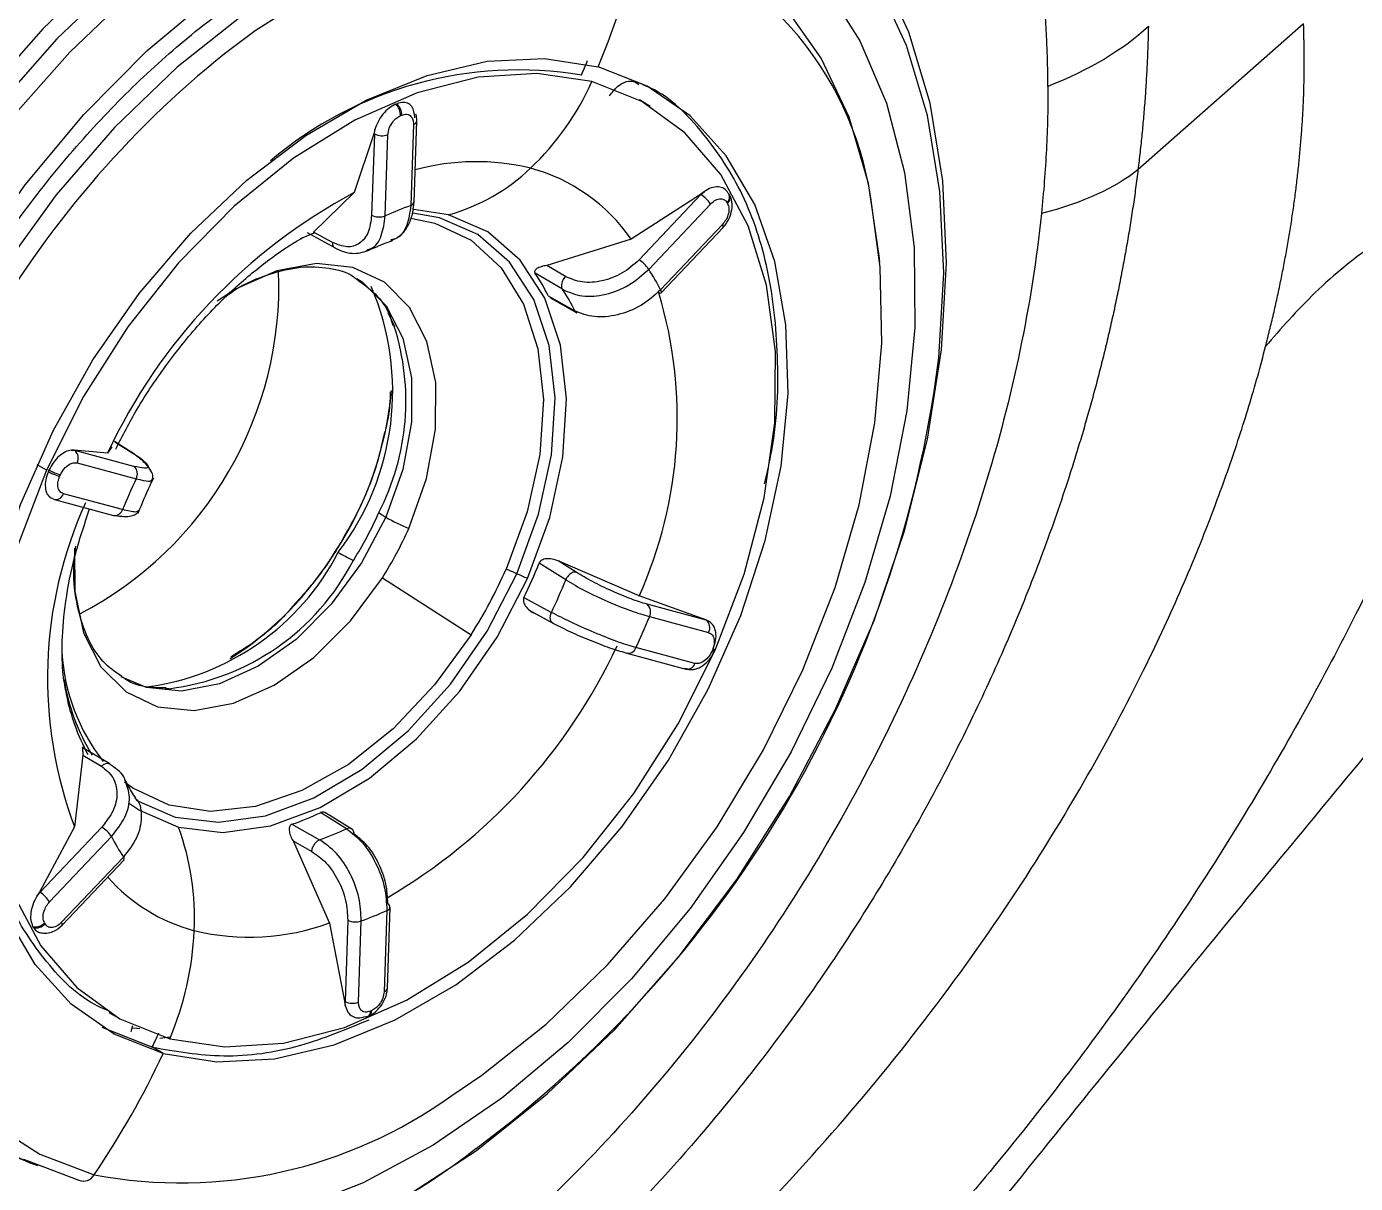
# Model space of a CAD drawing. Extents: x 0 to 84, y -21 to 126.
# Drawn here: x 29.991 to 31.604, y 40.941 to 42.345 of the extents above; entities that cross this region are included whole.
import ezdxf

# ---------------------------------------------------------------- set-up
doc = ezdxf.new("R2010")
doc.units = 0
doc.header["$MEASUREMENT"] = 0
doc.layers.add('1', color=4, linetype='Continuous')

# ---------------------------------------------------------------- blocks, each defined once
blk = doc.blocks.new('PRODIGY')
at = {"layer": '1', "color": 3, "linetype": 'Continuous', "lineweight": 25}
for p, q in [((31.5413, 42.3487), (31.3403, 42.1716)), ((30.7481, 42.2484), (30.7352, 42.2563)), ((30.4389, 42.2511), (30.4404, 42.2517)), ((30.4616, 42.2399), (30.4619, 42.2348)), ((30.445, 42.2373), (30.4465, 42.2379)), ((30.4607, 42.2268), (30.4573, 42.1282)), ((30.4613, 42.1324), (30.4646, 42.231)), ((30.4127, 42.2152), (30.3887, 42.1438)), ((30.4132, 42.2149), (30.4098, 42.1164)), ((30.4138, 42.2204), (30.4127, 42.2152)), ((30.4127, 42.2152), (30.4132, 42.2149)), ((30.4132, 42.2149), (30.4138, 42.2204)), ((30.4263, 42.1156), (30.4296, 42.2141)), ((30.3887, 42.1438), (30.3394, 42.0958)), ((30.8138, 42.1453), (30.809, 42.1417)), ((30.8096, 42.1414), (30.8138, 42.1453)), ((30.8443, 42.1411), (30.8436, 42.1423)), ((30.809, 42.1417), (30.7248, 42.0873)), ((30.8096, 42.1414), (30.7345, 42.0621)), ((30.7462, 42.0506), (30.8213, 42.1299)), ((30.809, 42.1417), (30.8096, 42.1414)), ((30.8412, 42.1319), (30.8419, 42.1306)), ((30.5033, 42.1169), (30.461, 42.1232)), ((30.3315, 42.0955), (30.3656, 42.0767)), ((30.3623, 42.0832), (30.3394, 42.0958)), ((30.8357, 42.105), (30.7606, 42.0257)), ((30.7614, 42.0222), (30.8365, 42.1015)), ((30.4333, 42.0853), (30.4378, 42.0878)), ((30.7248, 42.0873), (30.6225, 42.0554)), ((30.6414, 42.0264), (30.6082, 42.0461)), ((30.6451, 42.042), (30.6225, 42.0554)), ((30.6243, 42.0184), (30.6566, 42.0001)), ((30.6261, 42.0164), (30.6589, 41.9979)), ((30.4295, 41.9983), (30.4374, 41.9814)), ((30.122, 41.8264), (30.0975, 41.8418)), ((30.0982, 41.8412), (30.12, 41.8275)), ((30.0488, 41.8311), (30.0453, 41.8313)), ((30.0453, 41.8313), (30.0493, 41.8308)), ((30.0891, 41.8276), (30.0488, 41.8311)), ((30.0493, 41.8308), (30.0488, 41.8311)), ((30.1211, 41.8115), (30.0493, 41.8308)), ((30.0942, 41.8351), (30.0891, 41.8276)), ((30.0149, 41.8067), (30.0036, 41.8132)), ((30.0173, 41.805), (30.0181, 41.8069)), ((30.0522, 41.8157), (30.124, 41.7964)), ((30.031, 41.7993), (30.0319, 41.8012)), ((30.0233, 41.7719), (30.0197, 41.7734)), ((30.0248, 41.7713), (30.0965, 41.752)), ((30.1074, 41.7589), (30.0356, 41.7781)), ((30.6455, 41.6737), (30.6133, 41.6939)), ((30.7348, 41.6541), (30.6363, 41.6966)), ((30.6582, 41.6829), (30.6363, 41.6966)), ((30.4229, 41.6762), (30.5305, 41.6069)), ((30.5948, 41.6521), (30.6281, 41.6341)), ((30.8156, 41.6251), (30.7348, 41.6541)), ((30.8161, 41.6248), (30.7443, 41.6441)), ((30.6041, 41.6351), (30.6293, 41.6215)), ((30.6082, 41.6329), (30.6308, 41.6207)), ((30.7472, 41.629), (30.819, 41.6097)), ((30.8197, 41.6233), (30.8156, 41.6251)), ((30.8156, 41.6251), (30.8161, 41.6248)), ((30.8161, 41.6248), (30.8197, 41.6233)), ((30.7198, 41.5846), (30.7915, 41.5653)), ((30.8024, 41.5721), (30.7306, 41.5914)), ((30.8236, 41.5885), (30.8228, 41.5866)), ((30.8257, 41.5864), (30.8265, 41.5883)), ((30.7941, 41.5654), (30.7901, 41.5659)), ((30.1637, 41.5415), (30.1593, 41.5415)), ((30.0921, 41.4502), (30.0585, 41.4703)), ((30.0593, 41.4609), (30.0491, 41.374)), ((30.0593, 41.4609), (30.0818, 41.4474)), ((30.3794, 41.3716), (30.3476, 41.3911)), ((30.3857, 41.3712), (30.3538, 41.3908)), ((30.0491, 41.374), (30.0066, 41.2946)), ((30.0822, 41.3736), (30.0071, 41.2943)), ((30.313, 41.3769), (30.3467, 41.3582)), ((30.0189, 41.2828), (30.094, 41.3621)), ((30.3144, 41.3567), (30.3586, 41.257)), ((30.3144, 41.3567), (30.3372, 41.344)), ((30.1084, 41.3372), (30.0333, 41.2579)), ((30.0341, 41.2543), (30.1092, 41.3336)), ((30.0066, 41.2946), (30.0033, 41.2897)), ((30.0033, 41.2897), (30.0071, 41.2943)), ((30.0071, 41.2943), (30.0066, 41.2946)), ((30.4283, 41.2723), (30.425, 41.1737)), ((30.4289, 41.1778), (30.4323, 41.2764)), ((30.0134, 41.256), (30.0127, 41.2572)), ((30.3586, 41.257), (30.377, 41.1621)), ((30.3808, 41.2604), (30.3775, 41.1618)), ((30.3939, 41.161), (30.3973, 41.2596)), ((29.9993, 41.2515), (29.9986, 41.2528)), ((30.0288, 41.25), (30.034, 41.2543)), ((30.377, 41.1621), (30.3778, 41.1568)), ((30.3775, 41.1618), (30.377, 41.1621)), ((30.3778, 41.1568), (30.3775, 41.1618)), ((30.0906, 41.1483), (30.1038, 41.141)), ((30.4048, 41.1435), (30.4063, 41.1441)), ((30.4096, 41.1505), (30.4081, 41.1499)), ((30.1178, 41.1254), (30.1198, 41.1328)), ((30.1527, 41.1172), (30.1651, 41.1189)), ((30.1566, 41.0988), (30.1436, 41.1063))]:
    blk.add_line(p, q, dxfattribs=at)
at = {"layer": '1', "color": 3, "linetype": 'Continuous', "lineweight": 25, "flags": 128}
for points in [[(30.7048, 42.6506), (30.623, 42.6567), (30.5372, 42.6493), (30.4487, 42.6287), (30.3587, 42.5951), (30.2687, 42.5489), (30.1799, 42.491), (30.0936, 42.422), (30.0111, 42.3431), (29.9335, 42.2553), (29.8621, 42.16), (29.7977, 42.0586), (29.7415, 41.9524), (29.6942, 41.8431)], [(30.7169, 42.6362), (30.6356, 42.6422), (30.5504, 42.6349), (30.4624, 42.6144), (30.3731, 42.581), (30.2837, 42.5352), (30.1954, 42.4776), (30.1097, 42.4091), (30.0277, 42.3307), (29.9507, 42.2435), (29.8797, 42.1489), (29.8158, 42.0481), (29.7599, 41.9426), (29.7129, 41.8341), (29.6754, 41.724), (29.648, 41.614), (29.6311, 41.5057), (29.6249, 41.4006), (29.6295, 41.3003), (29.6448, 41.2063), (29.6707, 41.1199), (29.7067, 41.0424), (29.7523, 40.975), (29.8069, 40.9185)], [(30.7203, 42.6146), (30.6404, 42.6205), (30.5567, 42.6133), (30.4703, 42.5932), (30.3826, 42.5604), (30.2947, 42.5153), (30.2081, 42.4588), (30.1239, 42.3915), (30.0433, 42.3145), (29.9676, 42.2288), (29.8979, 42.1358), (29.8352, 42.0368), (29.7803, 41.9333), (29.7341, 41.8266), (29.6973, 41.7185), (29.6703, 41.6104), (29.6537, 41.504), (29.6476, 41.4008), (29.6521, 41.3023), (29.6672, 41.21), (29.6926, 41.1251), (29.728, 41.049), (29.7728, 40.9827), (29.8264, 40.9272)], [(31.0954, 41.9198), (31.0983, 41.9434), (31.1044, 42.0466), (31.0998, 42.1451), (31.0848, 42.2374), (31.0594, 42.3223), (31.024, 42.3984), (30.9792, 42.4647), (30.9256, 42.5202), (30.8639, 42.5641), (30.7952, 42.5957), (30.7203, 42.6146)], [(29.9341, 40.9353), (29.8753, 40.9789), (29.8246, 41.034), (29.7828, 41.0999), (29.7507, 41.1755), (29.7287, 41.2596), (29.7172, 41.3508), (29.7163, 41.4478), (29.7261, 41.5489), (29.7464, 41.6527), (29.7769, 41.7574), (29.8171, 41.8615), (29.8664, 41.9632), (29.924, 42.061), (29.989, 42.1533), (30.0603, 42.2387), (30.1369, 42.3158), (30.2176, 42.3834), (30.301, 42.4405), (30.3858, 42.4861), (30.4708, 42.5195), (30.5545, 42.5402), (30.6357, 42.5479), (30.713, 42.5424)], [(30.713, 42.5424), (30.7853, 42.5239), (30.8514, 42.4926), (30.9103, 42.449), (30.961, 42.3939), (31.0027, 42.328), (31.0348, 42.2524), (31.0569, 42.1683), (31.0684, 42.0771), (31.0693, 41.9801), (31.0595, 41.8789), (31.0392, 41.7752), (31.0087, 41.6704), (30.9684, 41.5664), (30.9191, 41.4647), (30.8615, 41.3669), (30.7966, 41.2746), (30.7252, 41.1892), (30.6486, 41.1121), (30.568, 41.0445), (30.4846, 40.9874), (30.3997, 40.9418), (30.3148, 40.9084)], [(30.7325, 42.4822), (30.6595, 42.4945), (30.582, 42.4934), (30.5012, 42.4789), (30.4185, 42.4514), (30.3355, 42.4112), (30.2534, 42.3591), (30.1737, 42.296), (30.0978, 42.2229), (30.0269, 42.1411), (29.9624, 42.0519)], [(29.9873, 40.9703), (30.0545, 40.9449)], [(31.0267, 42.0592), (31.0261, 42.067), (31.0131, 42.155), (30.9895, 42.2355), (30.9557, 42.3071), (30.9123, 42.3685), (30.86, 42.4187), (30.7998, 42.4568), (30.7325, 42.4822)], [(30.0158, 40.8224), (30.0972, 40.8164), (30.1824, 40.8237), (30.2703, 40.8442), (30.3597, 40.8776), (30.4491, 40.9234), (30.5373, 40.981), (30.623, 41.0495), (30.705, 41.1279), (30.7821, 41.2151), (30.8531, 41.3097), (30.917, 41.4105), (30.9728, 41.516), (31.0198, 41.6245), (31.0573, 41.7346), (31.0847, 41.8446), (31.1017, 41.9529), (31.1079, 42.058), (31.1033, 42.1583), (31.0879, 42.2523), (31.0621, 42.3387), (31.0261, 42.4162), (30.9859, 42.4767)], [(30.7389, 42.4612), (30.6672, 42.4732), (30.591, 42.4721), (30.5117, 42.458), (30.4305, 42.4309), (30.349, 42.3915), (30.2684, 42.3403), (30.2312, 42.3125)], [(30.1566, 41.0988), (30.0972, 41.1222), (30.045, 41.1585), (30.0012, 41.2069), (29.9667, 41.2662), (29.9425, 41.3351), (29.9288, 41.4122), (29.9262, 41.4956), (29.9346, 41.5836), (29.9539, 41.674), (29.9837, 41.7651), (30.0231, 41.8546), (30.0715, 41.9406), (30.1277, 42.0212), (30.1904, 42.0945), (30.2583, 42.159), (30.3298, 42.2132), (30.4033, 42.2559), (30.4772, 42.2861), (30.5499, 42.3032), (30.6197, 42.3067), (30.685, 42.2966)], [(30.6773, 42.2787), (30.6106, 42.2886), (30.5392, 42.2839), (30.465, 42.2649), (30.3896, 42.2318), (30.315, 42.1856), (30.2431, 42.1274), (30.1755, 42.0586), (30.1139, 41.9809), (30.06, 41.8963), (30.0149, 41.8067)], [(30.1566, 41.0988), (30.222, 41.0887), (30.2918, 41.0922), (30.3644, 41.1093), (30.4383, 41.1395), (30.5119, 41.1821), (30.5834, 41.2363), (30.6512, 41.3008), (30.714, 41.3742), (30.7701, 41.4548), (30.8185, 41.5408), (30.858, 41.6303), (30.8877, 41.7213), (30.907, 41.8118), (30.9154, 41.8998), (30.9128, 41.9832), (30.8992, 42.0602), (30.8749, 42.1292), (30.8404, 42.1885), (30.7966, 42.2369), (30.7444, 42.2732), (30.685, 42.2966)], [(30.8271, 41.5885), (30.8622, 41.6807), (30.8864, 41.7734), (30.8992, 41.8642), (30.9002, 41.9509), (30.8894, 42.0313), (30.867, 42.1036), (30.8337, 42.1658), (30.7902, 42.2165), (30.7377, 42.2544), (30.6773, 42.2787)], [(30.4575, 42.1127), (30.4864, 42.1066), (30.5305, 42.0859), (30.567, 42.0526), (30.5944, 42.0082), (30.6117, 41.9541), (30.6183, 41.8926), (30.6139, 41.8258), (30.5986, 41.7563), (30.5731, 41.6867)], [(30.5862, 41.6811), (30.6126, 41.7534), (30.6282, 41.8255), (30.6325, 41.8947), (30.6252, 41.9584), (30.6066, 42.014), (30.5774, 42.0594), (30.5389, 42.0929), (30.4924, 42.1132), (30.4597, 42.1189)], [(30.5991, 41.6753), (30.6261, 41.7492), (30.6421, 41.8229), (30.6465, 41.8936), (30.639, 41.9586), (30.62, 42.0155), (30.5902, 42.0619), (30.5508, 42.0961), (30.5033, 42.1169)], [(30.5071, 41.0476), (30.5436, 41.0723), (30.6218, 41.1343), (30.6964, 41.2061), (30.766, 41.2865), (30.8294, 41.374), (30.8856, 41.4673), (30.9335, 41.5646), (30.9725, 41.6643), (31.0017, 41.7648), (31.0208, 41.8642), (31.0293, 41.961), (31.0272, 42.0534), (31.0179, 42.1226)], [(30.3236, 42.0881), (30.3253, 42.0888), (30.3399, 42.095)], [(30.455, 41.7362), (30.4764, 41.7967), (30.4875, 41.8566), (30.4877, 41.9131), (30.4769, 41.9632), (30.4558, 42.0045), (30.4253, 42.0349), (30.3869, 42.0529), (30.3427, 42.0576), (30.2948, 42.0488), (30.2455, 42.0269), (30.2223, 42.0121)], [(30.392, 42.0394), (30.3982, 42.0354), (30.4275, 42.0064), (30.4478, 41.967), (30.4582, 41.9191), (30.4582, 41.8651), (30.4476, 41.8077), (30.427, 41.7498)], [(30.7571, 42.0231), (30.7585, 42.0224), (30.7597, 42.022), (30.7607, 42.0219), (30.7613, 42.0221), (30.7616, 42.0226), (30.7616, 42.0234), (30.7613, 42.0245), (30.7606, 42.0257)], [(30.0149, 41.8067), (29.9798, 41.7145), (29.9555, 41.6218), (29.9428, 41.531), (29.9418, 41.4443), (29.9526, 41.3639), (29.9749, 41.2916), (30.0082, 41.2294), (30.0517, 41.1787), (30.1043, 41.1407), (30.1647, 41.1165)], [(30.427, 41.7498), (30.3976, 41.6943), (30.3606, 41.644), (30.3181, 41.6014), (30.2721, 41.5687), (30.225, 41.5474), (30.1791, 41.5386), (30.1366, 41.5429), (30.1059, 41.556)], [(30.0491, 41.7123), (30.0493, 41.6596), (30.0601, 41.6094), (30.0812, 41.5681), (30.1117, 41.5377), (30.15, 41.5197), (30.1943, 41.515), (30.2422, 41.5238), (30.2914, 41.5457), (30.3395, 41.5796), (30.3841, 41.6239), (30.4229, 41.6762)], [(30.1238, 41.4066), (30.1249, 41.4059), (30.1714, 41.3856), (30.2241, 41.3793), (30.2809, 41.3872), (30.3397, 41.409), (30.3982, 41.4439), (30.4542, 41.4905), (30.5054, 41.5471), (30.55, 41.6114), (30.5862, 41.6811)], [(30.1753, 41.3733), (30.2292, 41.3668), (30.2872, 41.3749), (30.3473, 41.3972), (30.4071, 41.4328), (30.4642, 41.4805), (30.5166, 41.5383), (30.5622, 41.6041), (30.5991, 41.6753)], [(30.5305, 41.6069), (30.4863, 41.5461), (30.4361, 41.493), (30.3817, 41.4497), (30.3252, 41.4178), (30.2687, 41.3985), (30.2143, 41.3924), (30.1641, 41.4), (30.1199, 41.4207), (30.1096, 41.4282)], [(30.1647, 41.1165), (30.2314, 41.1066), (30.3027, 41.1112), (30.377, 41.1303), (30.4523, 41.1634), (30.5269, 41.2095), (30.5989, 41.2678), (30.6665, 41.3366), (30.728, 41.4143), (30.782, 41.4989), (30.8271, 41.5885)], [(30.8236, 41.5885), (30.8247, 41.5882), (30.8256, 41.5881), (30.8262, 41.5881), (30.8265, 41.5882), (30.8265, 41.5886), (30.8262, 41.589), (30.8255, 41.5896), (30.8245, 41.5902)], [(29.7906, 41.5444), (29.7826, 41.4516), (29.7847, 41.3592), (29.7975, 41.2728), (29.8207, 41.1937), (29.8538, 41.1235), (29.8965, 41.0632), (29.9478, 41.0139), (30.007, 40.9764), (30.073, 40.9515)], [(30.116, 41.4022), (30.1278, 41.3941), (30.1753, 41.3733)], [(30.0823, 41.1308), (30.0842, 41.1298), (30.1436, 41.1063)], [(30.119, 41.1298), (30.1249, 41.1293), (30.1282, 41.1291)], [(30.0048, 40.9622), (29.9952, 40.9656), (29.9408, 40.991)]]:
    blk.add_lwpolyline(points, dxfattribs=at)
at = {"layer": '1', "color": 3, "linetype": 'Continuous', "lineweight": 25}
for centre, radius, start, end in [((30.9352, 41.4041), 1.4327, 126.5285, 156.8842), ((29.626, 42.7348), 1.146, 337.5216, 346.188), ((30.6174, 42.0768), 0.4031, 6.5259, 72.4593), ((30.9947, 41.3641), 1.2175, 128.8338, 171.4811), ((29.6469, 42.7281), 1.1093, 336.5386, 337.5315), ((30.5882, 41.8266), 0.4662, 80.5848, 130.267), ((30.3749, 42.4139), 0.3312, 313.4683, 335.9067), ((30.4267, 42.2375), 0.0183, 359.2708, 48.0006), ((30.4282, 42.2381), 0.0183, 359.2708, 48.0006), ((30.4596, 42.2318), 0.00514, 282.1145, 350.1618), ((30.4224, 42.2339), 0.021, 244.0947, 290.2257), ((30.5369, 41.9036), 0.2778, 76.2781, 105.5085), ((30.4411, 42.342), 0.2335, 285.4484, 313.8254), ((30.5463, 41.964), 0.217, 34.6274, 74.9062), ((30.7134, 41.5362), 0.6889, 118.1229, 154.979), ((30.836, 42.1384), 0.00837, 308.2785, 39.1279), ((30.5948, 41.7474), 0.4048, 109.852, 114.5945), ((30.4561, 42.1334), 0.00535, 283.5849, 348.6914), ((30.7897, 42.1095), 0.0376, 32.897, 58.1276), ((30.8358, 42.1375), 0.0092, 311.4035, 22.8388), ((30.419, 42.1353), 0.021, 244.0944, 290.224), ((30.8333, 42.1026), 0.00345, 339.9786, 43.9333), ((30.7146, 42.0302), 0.0376, 32.8902, 58.1329), ((29.848, 42.0309), 0.4492, 297.4889, 2.2594), ((30.4301, 41.9242), 0.2158, 25.8761, 34.4039), ((30.5317, 41.9095), 0.2568, 26.9284, 33.3528), ((30.1126, 41.9028), 0.3228, 322.6823, 23.184), ((30.4626, 41.905), 0.2161, 26.1152, 34.1663), ((30.2527, 41.87), 0.5282, 335.8708, 16.7626), ((30.1541, 41.891), 0.2973, 332.85, 17.6975), ((29.6931, 42.1218), 1.4168, 306.5413, 351.803), ((30.0125, 41.9405), 0.423, 326.7216, 354.9972), ((30.0415, 41.8215), 0.0122, 331.6927, 49.922), ((30.0525, 41.8705), 0.0743, 241.7479, 253.2478), ((30.0533, 41.8724), 0.0743, 241.7504, 253.2453), ((30.1132, 41.8022), 0.0122, 331.6815, 49.9332), ((30.7966, 41.4773), 0.7445, 154.6204, 157.7795), ((30.0266, 41.7807), 0.00942, 249.7307, 344.2248), ((30.5291, 41.5545), 0.5128, 155.5083, 200.6096), ((30.0971, 41.7626), 0.011, 280.3601, 339.9319), ((30.0166, 41.9329), 0.4395, 327.5961, 336.1758), ((30.4613, 41.8108), 0.0699, 232.4516, 240.6672), ((30.0983, 41.7586), 0.00686, 255.0207, 276.2726), ((30.5511, 41.9688), 0.2517, 240.4745, 247.5524), ((30.0387, 41.92), 0.455, 327.5977, 336.176), ((30.0962, 41.8485), 0.3075, 277.5252, 332.623), ((30.0162, 41.9239), 0.411, 302.6373, 328.3694), ((30.7825, 42.4657), 0.8639, 241.4217, 242.8035), ((30.1283, 41.8314), 0.292, 276.977, 332.6797), ((30.0327, 41.925), 0.6248, 334.0999, 338.2987), ((30.0196, 41.9311), 0.6051, 327.5988, 336.1743), ((30.2275, 40.8622), 0.894, 66.3494, 67.2593), ((30.2247, 40.8558), 0.9009, 65.4419, 66.3468), ((30.0643, 41.9064), 0.6261, 334.218, 338.1797), ((30.7364, 41.6348), 0.0122, 331.6813, 49.9334), ((30.0572, 41.9109), 0.7454, 334.6209, 337.7763), ((30.8082, 41.6155), 0.0122, 331.6823, 49.9324), ((30.2703, 41.5997), 0.237, 183.4887, 218.194), ((30.0759, 41.8905), 0.6984, 300.3537, 334.8432), ((30.7216, 41.594), 0.00942, 249.7194, 344.2339), ((30.8244, 41.5894), 0.0032, 238.6985, 294.8265), ((30.793, 41.575), 0.00981, 261.2448, 343.1925), ((30.2853, 41.5932), 0.2523, 189.1786, 211.6686), ((30.2936, 41.5853), 0.2596, 191.295, 208.394), ((30.2018, 41.6986), 0.3404, 289.0757, 295.3687), ((30.0624, 41.3416), 0.0376, 32.8914, 58.1311), ((29.8773, 41.2637), 0.3176, 357.1152, 20.1943), ((30.2344, 41.6796), 0.3404, 289.249, 295.1972), ((30.3231, 41.4785), 0.257, 206.9319, 213.3493), ((30.1059, 41.3348), 0.00344, 339.9154, 43.9965), ((30.2498, 41.4549), 0.2144, 221.5527, 255.0485), ((29.9872, 41.2623), 0.0377, 32.9011, 58.1221), ((30.2597, 41.6406), 0.4051, 289.8525, 294.5925), ((30.4279, 41.2764), 0.00419, 275.4099, 67.1886), ((30.0019, 41.2668), 0.0144, 256.6239, 318.1216), ((30.0026, 41.2656), 0.0144, 256.6223, 318.1215), ((30.0309, 41.2556), 0.00335, 337.9255, 44.5628), ((30.2611, 41.5253), 0.2854, 256.5031, 289.9843), ((30.39, 41.2793), 0.021, 244.0949, 290.2245), ((29.8186, 41.264), 0.3762, 336.9197, 357.521), ((30.4237, 41.1789), 0.00534, 283.5801, 348.6941), ((30.3867, 41.1807), 0.021, 244.0947, 290.2257), ((30.4028, 41.1488), 0.00547, 255.367, 11.5833), ((30.4031, 41.1499), 0.00657, 299.0575, 5.5774), ((29.1672, 41.5647), 1.0786, 334.8507, 335.8684), ((29.1851, 41.553), 1.0725, 325.8864, 334.9442), ((30.1782, 41.5043), 0.5628, 259.2244, 305.7612), ((30.066, 41.2469), 0.4274, 211.9597, 261.0031), ((30.1146, 41.3021), 0.3563, 239.1835, 250.546), ((30.0969, 41.5362), 0.7063, 264.7014, 308.5111), ((30.0602, 40.9582), 0.0144, 246.5273, 332.3177)]:
    blk.add_arc(centre, radius, start, end, dxfattribs=at)
for points, knots in [([(29.9913, 39.3598), (30.0105, 39.3865), (30.0491, 39.4401), (30.1074, 39.5207), (30.1663, 39.6017), (30.2259, 39.683), (30.2861, 39.7648), (30.347, 39.8469), (30.4085, 39.9295), (30.5282, 40.0891), (30.7119, 40.3306), (30.9547, 40.6428), (31.2075, 40.961), (31.4473, 41.2564), (31.7082, 41.5713), (31.9816, 41.8943), (32.2583, 42.213), (32.6118, 42.6116), (32.9525, 42.9843), (33.3168, 43.3711), (33.5422, 43.6059), (33.7303, 43.7993), (33.8881, 43.9602), (34.0319, 44.1055), (34.1254, 44.199), (34.1531, 44.2267)], [0, 0, 0, 0, 0.015416, 0.030942, 0.046576, 0.062318, 0.078167, 0.094123, 0.110185, 0.126352, 0.187521, 0.252191, 0.311479, 0.377654, 0.430203, 0.502826, 0.575667, 0.627636, 0.752077, 0.811918, 0.876209, 0.90437, 0.938152, 0.981656, 1, 1, 1, 1]), ([(28.2909, 41.7723), (28.2929, 41.782), (28.2967, 41.8014), (28.3028, 41.8305), (28.3093, 41.8598), (28.3161, 41.8891), (28.3232, 41.9186), (28.3307, 41.9481), (28.3385, 41.9777), (28.3467, 42.0074), (28.3553, 42.0372), (28.3642, 42.0671), (28.3735, 42.097), (28.3983, 42.1737), (28.4433, 42.2973), (28.5162, 42.4625), (28.5999, 42.6227), (28.6929, 42.7751), (28.7956, 42.9207), (28.9072, 43.0579), (29.0273, 43.1865), (29.1557, 43.3059), (29.2912, 43.4152), (29.4336, 43.5143), (29.5812, 43.6027), (29.6967, 43.6622), (29.7766, 43.6997), (29.8205, 43.7194), (29.8646, 43.7385), (29.9088, 43.7569), (29.9532, 43.7746), (29.9976, 43.7918), (30.0271, 43.8027), (30.0419, 43.8082)], [0, 0, 0, 0, 0.010533, 0.021105, 0.031717, 0.042371, 0.053068, 0.063809, 0.074596, 0.08543, 0.096312, 0.107245, 0.118229, 0.129265, 0.191869, 0.255908, 0.317782, 0.380549, 0.442214, 0.503933, 0.565506, 0.626651, 0.688331, 0.749409, 0.811316, 0.87338, 0.891188, 0.909076, 0.927053, 0.945125, 0.963302, 0.981591, 1, 1, 1, 1]), ([(31.2309, 42.2727), (31.2309, 42.2795), (31.2308, 42.293), (31.2302, 42.313), (31.2294, 42.3329), (31.2283, 42.3526), (31.2268, 42.3721), (31.2251, 42.3914), (31.223, 42.4106), (31.2207, 42.4296), (31.218, 42.4484), (31.2151, 42.467), (31.2118, 42.4854), (31.2059, 42.5161), (31.196, 42.5582), (31.1806, 42.6106), (31.1624, 42.6609), (31.1415, 42.709), (31.118, 42.7545), (31.0918, 42.7974), (31.063, 42.8376), (31.0362, 42.8695), (31.0126, 42.8944), (30.9929, 42.9132), (30.9724, 42.931), (30.9513, 42.9476), (30.9294, 42.9631), (30.9069, 42.9775), (30.8913, 42.9862), (30.8835, 42.9906)], [0, 0, 0, 0, 0.0205222, 0.041009, 0.0614664, 0.0819004, 0.102317, 0.1227223, 0.1431224, 0.1635234, 0.1839313, 0.2043522, 0.2247921, 0.2452572, 0.3074566, 0.369861, 0.4327354, 0.4954208, 0.5583552, 0.6213358, 0.6845875, 0.7476395, 0.7838653, 0.8199729, 0.855998, 0.891977, 0.9279461, 0.9639417, 1, 1, 1, 1]), ([(29.9414, 40.9924), (29.9311, 40.9981), (29.902, 41.0141), (29.8614, 41.0521), (29.8198, 41.1048), (29.7865, 41.1672), (29.7615, 41.2375), (29.7453, 41.3149), (29.738, 41.3982), (29.7398, 41.4864), (29.7507, 41.5781), (29.7705, 41.6721), (29.7991, 41.7669), (29.8361, 41.8612), (29.8808, 41.9536), (29.9328, 42.0427), (29.9911, 42.1272), (30.055, 42.2057), (30.1234, 42.2773), (30.1953, 42.3407), (30.2697, 42.3952), (30.3452, 42.44), (30.4208, 42.4745), (30.4954, 42.4983), (30.5678, 42.511), (30.6286, 42.5131), (30.664, 42.5085), (30.6777, 42.5068)], [0, 0, 0, 0, 0.023653, 0.066351, 0.108822, 0.150859, 0.192486, 0.233829, 0.27502, 0.316148, 0.357263, 0.398387, 0.439534, 0.480703, 0.521891, 0.563088, 0.604282, 0.645459, 0.686607, 0.727716, 0.768782, 0.809805, 0.850799, 0.891789, 0.93283, 0.974018, 1, 1, 1, 1]), ([(31.3529, 42.3454), (31.3527, 42.3381), (31.3524, 42.3236), (31.3515, 42.3018), (31.3503, 42.2799), (31.3489, 42.2582), (31.3471, 42.2364), (31.3451, 42.2148), (31.3429, 42.1932), (31.3412, 42.1788), (31.3403, 42.1716)], [0, 0, 0, 0, 0.128137, 0.25557, 0.382109, 0.50764, 0.632121, 0.755586, 0.878148, 1, 1, 1, 1]), ([(31.4952, 41.9569), (31.4969, 41.9635), (31.5002, 41.9768), (31.5049, 41.9965), (31.5094, 42.0162), (31.5135, 42.0358), (31.5174, 42.0553), (31.521, 42.0747), (31.5243, 42.094), (31.5273, 42.1131), (31.5301, 42.1321), (31.5325, 42.151), (31.5347, 42.1698), (31.5366, 42.1884), (31.5382, 42.2069), (31.5396, 42.2252), (31.5407, 42.2434), (31.5415, 42.2614), (31.542, 42.2792), (31.5422, 42.2969), (31.5422, 42.3143), (31.5419, 42.3316), (31.5415, 42.343), (31.5413, 42.3487)], [0, 0, 0, 0, 0.046706, 0.093555, 0.140541, 0.187659, 0.234902, 0.282262, 0.329732, 0.377304, 0.424967, 0.472714, 0.520533, 0.568413, 0.616344, 0.664312, 0.712306, 0.760311, 0.808314, 0.856301, 0.904254, 0.95216, 1, 1, 1, 1]), ([(30.6987, 42.2614), (30.7017, 42.2655), (30.7078, 42.2736), (30.7188, 42.2792), (30.7282, 42.2797), (30.7323, 42.2766), (30.7344, 42.2751)], [0, 0, 0, 0, 0.280949, 0.558632, 0.778, 1, 1, 1, 1]), ([(30.8868, 41.7901), (30.89, 41.8037), (30.9024, 41.8569), (30.905, 41.946), (30.8938, 42.0514), (30.8631, 42.1439), (30.8139, 42.2175), (30.7712, 42.2614), (30.7424, 42.2735), (30.7392, 42.2748)], [0, 0, 0, 0, 0.062335, 0.24542, 0.428505, 0.611589, 0.794672, 0.977757, 1, 1, 1, 1]), ([(31.2309, 42.2727), (31.2309, 42.2714), (31.2309, 42.2698), (31.2309, 42.2666), (31.2309, 42.2618), (31.2309, 42.2507), (31.2307, 42.2411), (31.2302, 42.2219), (31.2297, 42.2091), (31.2278, 42.1704), (31.2257, 42.1445), (31.223, 42.1183)], [0, 0, 0, 0, 0.03125, 0.03125, 0.0625, 0.125, 0.25, 0.25, 0.5, 0.5, 1, 1, 1, 1]), ([(30.4389, 42.2511), (30.4362, 42.2497), (30.4308, 42.2469), (30.4234, 42.2391), (30.4172, 42.2299), (30.4149, 42.2235), (30.4138, 42.2204)], [0, 0, 0, 0, 0.24756, 0.500841, 0.753653, 1, 1, 1, 1]), ([(30.4616, 42.2399), (30.4611, 42.2424), (30.4602, 42.2474), (30.4552, 42.2521), (30.4485, 42.2541), (30.4431, 42.2525), (30.4404, 42.2517)], [0, 0, 0, 0, 0.246608, 0.499397, 0.752614, 1, 1, 1, 1]), ([(30.4296, 42.2141), (30.43, 42.2168), (30.4307, 42.222), (30.4349, 42.2293), (30.4398, 42.2346), (30.4433, 42.2364), (30.445, 42.2373)], [0, 0, 0, 0, 0.2794883, 0.5590132, 0.7794154, 1, 1, 1, 1]), ([(30.4465, 42.2379), (30.4486, 42.2385), (30.4529, 42.2396), (30.4576, 42.237), (30.4603, 42.2325), (30.4605, 42.2287), (30.4607, 42.2268)], [0, 0, 0, 0, 0.279671, 0.559263, 0.779604, 1, 1, 1, 1]), ([(30.4646, 42.2306), (30.4647, 42.2328), (30.4647, 42.2357), (30.4638, 42.2383), (30.4636, 42.239)], [0, 0, 0, 0, 0.741286, 1, 1, 1, 1]), ([(31.8224, 42.179), (31.8201, 42.1712), (31.8154, 42.1555), (31.8082, 42.132), (31.8008, 42.1085), (31.7931, 42.085), (31.7853, 42.0614), (31.7772, 42.0378), (31.7689, 42.0143), (31.7604, 41.9906), (31.7408, 41.9377), (31.7083, 41.8555), (31.6583, 41.7413), (31.6025, 41.6259), (31.5184, 41.4673), (31.3967, 41.2672), (31.2554, 41.0708), (31.1319, 40.9199), (31.004, 40.7753), (30.8385, 40.6088), (30.6376, 40.4332), (30.4728, 40.3076), (30.3445, 40.2191), (30.2223, 40.1404), (30.0723, 40.0534), (29.9014, 39.969), (29.7371, 39.9014), (29.6188, 39.8629), (29.5398, 39.8416), (29.4984, 39.8316), (29.4573, 39.8226), (29.4166, 39.8149), (29.3761, 39.8083), (29.3359, 39.8028), (29.3095, 39.8001), (29.2962, 39.7988)], [0, 0, 0, 0, 0.006959, 0.013893, 0.020802, 0.027689, 0.034554, 0.041399, 0.048226, 0.055034, 0.061826, 0.093867, 0.125362, 0.158452, 0.190917, 0.258491, 0.327352, 0.362036, 0.396608, 0.464655, 0.530995, 0.59513, 0.625941, 0.657194, 0.716055, 0.77625, 0.832686, 0.889925, 0.905503, 0.921118, 0.936777, 0.952487, 0.968256, 0.984091, 1, 1, 1, 1]), ([(31.8224, 42.179), (31.8065, 42.1727), (31.7902, 42.1662), (31.7575, 42.1524), (31.7411, 42.1451), (31.6926, 42.1218), (31.6612, 42.1042), (31.6039, 42.0654), (31.5781, 42.0442), (31.5442, 42.0115), (31.5336, 42.0004), (31.5137, 41.9785), (31.5043, 41.9675), (31.4952, 41.9569)], [0, 0, 0, 0, 0.125, 0.125, 0.25, 0.25, 0.5, 0.5, 0.75, 0.75, 0.875, 0.875, 1, 1, 1, 1]), ([(31.3403, 42.1716), (31.3394, 42.1642), (31.3375, 42.1493), (31.3343, 42.1269), (31.3308, 42.1045), (31.3271, 42.0821), (31.323, 42.0596), (31.3187, 42.0372), (31.3142, 42.0148), (31.3094, 41.9925), (31.3043, 41.9702), (31.299, 41.9479), (31.2934, 41.9257), (31.2876, 41.9035), (31.2815, 41.8814), (31.2752, 41.8594), (31.2687, 41.8375), (31.262, 41.8156), (31.2474, 41.77), (31.223, 41.7005), (31.1856, 41.607), (31.1432, 41.5132), (31.077, 41.3822), (30.9776, 41.2159), (30.8486, 41.0423), (30.7184, 40.8965), (30.5872, 40.7713), (30.4409, 40.6553), (30.2819, 40.5548), (30.1196, 40.4773), (29.9846, 40.4335), (29.8784, 40.4115), (29.7994, 40.4016), (29.7227, 40.3986), (29.6467, 40.4024), (29.5752, 40.413), (29.5195, 40.427), (29.48, 40.4399), (29.4531, 40.45), (29.4274, 40.461), (29.4029, 40.4727), (29.3873, 40.4812), (29.3796, 40.4853)], [0, 0, 0, 0, 0.00741, 0.014804, 0.022182, 0.029539, 0.036874, 0.044185, 0.051471, 0.058731, 0.065963, 0.073168, 0.080344, 0.087493, 0.094613, 0.101705, 0.108769, 0.115807, 0.122819, 0.152774, 0.183016, 0.21367, 0.244782, 0.313646, 0.384699, 0.43686, 0.490432, 0.552509, 0.61522, 0.678297, 0.742037, 0.774063, 0.806174, 0.838861, 0.870426, 0.904556, 0.934994, 0.948622, 0.961946, 0.974956, 0.987644, 1, 1, 1, 1]), ([(30.8425, 42.1437), (30.841, 42.1456), (30.838, 42.1494), (30.8308, 42.1512), (30.8224, 42.1501), (30.8166, 42.1469), (30.8138, 42.1453)], [0, 0, 0, 0, 0.247687, 0.501057, 0.753815, 1, 1, 1, 1]), ([(30.4573, 42.1282), (30.4562, 42.1198), (30.4539, 42.1031), (30.4441, 42.0887), (30.4357, 42.087), (30.4333, 42.0865)], [0, 0, 0, 0, 0.4143, 0.828566, 1, 1, 1, 1]), ([(30.4414, 42.0899), (30.4424, 42.0904), (30.4472, 42.093), (30.4535, 42.1018), (30.4597, 42.1157), (30.4608, 42.1271), (30.4613, 42.1329)], [0, 0, 0, 0, 0.084542, 0.390226, 0.694353, 1, 1, 1, 1]), ([(30.8213, 42.1299), (30.8233, 42.1317), (30.8274, 42.1353), (30.8336, 42.1367), (30.8384, 42.1355), (30.8403, 42.1331), (30.8412, 42.1319)], [0, 0, 0, 0, 0.2794877, 0.5589965, 0.7794141, 1, 1, 1, 1]), ([(30.8419, 42.1306), (30.8427, 42.1286), (30.8442, 42.1247), (30.843, 42.1171), (30.84, 42.1102), (30.8372, 42.1068), (30.8357, 42.105)], [0, 0, 0, 0, 0.279689, 0.559248, 0.779606, 1, 1, 1, 1]), ([(30.8363, 42.1012), (30.8375, 42.1026), (30.8398, 42.1053), (30.8437, 42.1116), (30.8471, 42.1204), (30.8478, 42.1293), (30.8468, 42.1357), (30.8456, 42.1384), (30.8449, 42.1398)], [0, 0, 0, 0, 0.124367, 0.246961, 0.491165, 0.739813, 0.867919, 1, 1, 1, 1]), ([(31.223, 42.1183), (31.2173, 42.0635), (31.2086, 42.0077), (31.1852, 41.8957), (31.1706, 41.8396), (31.136, 41.7279), (31.1159, 41.6723), (31.0707, 41.5622), (31.0455, 41.5077), (30.9903, 41.4006), (30.9603, 41.3481), (30.8959, 41.2457), (30.8615, 41.1959), (30.7889, 41.1001), (30.7508, 41.0541), (30.671, 40.9664), (30.6294, 40.9247), (30.5437, 40.8469), (30.4997, 40.8107), (30.4093, 40.744), (30.363, 40.7136), (30.2696, 40.6599), (30.2225, 40.6365), (30.1277, 40.597), (30.08, 40.5809), (29.9378, 40.5446), (29.8454, 40.5367), (29.7146, 40.5501), (29.6724, 40.5587), (29.6118, 40.578), (29.592, 40.5854), (29.5631, 40.5982), (29.5536, 40.6027), (29.5396, 40.6098), (29.5327, 40.6135), (29.5258, 40.6173), (29.5223, 40.6192), (29.5212, 40.6198), (29.5188, 40.6212), (29.5175, 40.6219), (29.5164, 40.6226)], [0, 0, 0, 0, 0.0625, 0.0625, 0.125, 0.125, 0.1875, 0.1875, 0.25, 0.25, 0.3125, 0.3125, 0.375, 0.375, 0.4375, 0.4375, 0.5, 0.5, 0.5625, 0.5625, 0.625, 0.625, 0.6875, 0.6875, 0.75, 0.75, 0.875, 0.875, 0.9375, 0.9375, 0.96875, 0.96875, 0.984375, 0.984375, 0.992187, 0.996094, 0.996094, 0.998047, 0.998047, 1, 1, 1, 1]), ([(30.4098, 42.1164), (30.4089, 42.1091), (30.407, 42.0946), (30.3958, 42.0811), (30.3803, 42.076), (30.3683, 42.0808), (30.3623, 42.0832)], [0, 0, 0, 0, 0.24978, 0.500141, 0.750454, 1, 1, 1, 1]), ([(30.4046, 42.0745), (30.4062, 42.0749), (30.4139, 42.0767), (30.4229, 42.0905), (30.4252, 42.1072), (30.4263, 42.1156)], [0, 0, 0, 0, 0.119879, 0.559922, 1, 1, 1, 1]), ([(30.0991, 41.8325), (30.1075, 41.8487), (30.1261, 41.885), (30.1617, 41.9375), (30.2028, 41.9881), (30.2462, 42.0316), (30.2886, 42.0655), (30.3177, 42.085), (30.3299, 42.0907), (30.3306, 42.0911)], [0, 0, 0, 0, 0.140115, 0.313067, 0.485319, 0.655809, 0.823854, 0.98925, 1, 1, 1, 1]), ([(30.3623, 42.0832), (30.3623, 42.0824), (30.3623, 42.0806), (30.3629, 42.0793), (30.3633, 42.0786)], [0, 0, 0, 0, 0.481356, 1, 1, 1, 1]), ([(30.4035, 42.0727), (30.4118, 42.0764), (30.4225, 42.0812), (30.4329, 42.0848), (30.4352, 42.0857)], [0, 0, 0, 0, 0.77985, 1, 1, 1, 1]), ([(30.365, 42.0767), (30.3685, 42.075), (30.3755, 42.0716), (30.3861, 42.0698), (30.3962, 42.0703), (30.4022, 42.0726), (30.4051, 42.0738)], [0, 0, 0, 0, 0.252564, 0.503069, 0.752134, 1, 1, 1, 1]), ([(30.7345, 42.0621), (30.728, 42.0564), (30.715, 42.0449), (30.6899, 42.0356), (30.6647, 42.0336), (30.6516, 42.0392), (30.6451, 42.042)], [0, 0, 0, 0, 0.24978, 0.500147, 0.75045, 1, 1, 1, 1]), ([(30.2366, 42.0206), (30.239, 42.0223), (30.2553, 42.0337), (30.2855, 42.0456), (30.3246, 42.0551), (30.359, 42.0529), (30.381, 42.0476), (30.3902, 42.0399), (30.3914, 42.039)], [0, 0, 0, 0, 0.040124, 0.268797, 0.497059, 0.727303, 0.965816, 1, 1, 1, 1]), ([(30.6225, 42.0554), (30.6202, 42.055), (30.6156, 42.0541), (30.6112, 42.0521), (30.6088, 42.0503), (30.6077, 42.0489), (30.6074, 42.0475), (30.6079, 42.0466), (30.6082, 42.0461)], [0, 0, 0, 0, 0.298408, 0.575459, 0.701712, 0.809556, 0.905826, 1, 1, 1, 1]), ([(30.6414, 42.0264), (30.6491, 42.0231), (30.6646, 42.0164), (30.694, 42.019), (30.7233, 42.0303), (30.7386, 42.0438), (30.7462, 42.0506)], [0, 0, 0, 0, 0.2499719, 0.4999629, 0.7499692, 1, 1, 1, 1]), ([(30.3914, 42.039), (30.3991, 42.0334), (30.4149, 42.0222), (30.4297, 42.0022), (30.4346, 41.9861), (30.4357, 41.9825)], [0, 0, 0, 0, 0.431156, 0.874778, 1, 1, 1, 1]), ([(30.6417, 42.0369), (30.6413, 42.0359), (30.6405, 42.0338), (30.6401, 42.0308), (30.6404, 42.0283), (30.6411, 42.027), (30.6414, 42.0264)], [0, 0, 0, 0, 0.2593905, 0.5189593, 0.7685276, 1, 1, 1, 1]), ([(30.6451, 42.042), (30.6444, 42.0413), (30.6431, 42.0397), (30.6422, 42.0379), (30.6417, 42.0369)], [0, 0, 0, 0, 0.481404, 1, 1, 1, 1]), ([(30.7606, 42.0257), (30.753, 42.019), (30.7377, 42.0054), (30.7084, 41.9942), (30.6792, 41.9913), (30.6641, 41.9972), (30.6566, 42.0001)], [0, 0, 0, 0, 0.25003, 0.500037, 0.750032, 1, 1, 1, 1]), ([(29.723, 40.2771), (29.7288, 40.2772), (29.7402, 40.2775), (29.7572, 40.2783), (29.7736, 40.2794), (29.7893, 40.2807), (29.8044, 40.2823), (29.8188, 40.284), (29.847, 40.2878), (29.8893, 40.2951), (29.9469, 40.3084), (30.0058, 40.3252), (30.0664, 40.3456), (30.1283, 40.3698), (30.2114, 40.4065), (30.3182, 40.4613), (30.4511, 40.5427), (30.5866, 40.6396), (30.7226, 40.7516), (30.8564, 40.878), (30.9854, 41.0176), (31.1051, 41.1668), (31.2063, 41.3129), (31.2894, 41.4514), (31.3512, 41.5698), (31.3998, 41.6765), (31.4302, 41.7529), (31.4506, 41.8096), (31.4634, 41.8474), (31.4751, 41.8846), (31.4858, 41.9211), (31.4921, 41.945), (31.4952, 41.9569)], [0, 0, 0, 0, 0.010748, 0.021075, 0.030967, 0.040417, 0.049417, 0.05796, 0.066044, 0.09906, 0.131542, 0.163615, 0.196255, 0.22903, 0.260584, 0.323615, 0.386877, 0.449721, 0.510926, 0.572656, 0.633751, 0.694271, 0.754187, 0.803002, 0.851511, 0.888389, 0.925204, 0.94038, 0.955448, 0.970408, 0.985259, 1, 1, 1, 1]), ([(30.4325, 41.902), (30.4321, 41.8916), (30.4313, 41.873), (30.4258, 41.8532), (30.4234, 41.8444)], [0, 0, 0, 0, 0.5568814, 1, 1, 1, 1]), ([(30.4234, 41.8444), (30.4212, 41.8346), (30.4149, 41.8064), (30.3959, 41.7596), (30.3759, 41.7253), (30.3662, 41.7085)], [0, 0, 0, 0, 0.212744, 0.614367, 1, 1, 1, 1]), ([(30.0453, 41.8313), (30.0429, 41.8308), (30.0382, 41.8297), (30.0304, 41.8242), (30.0231, 41.8165), (30.0197, 41.8101), (30.0181, 41.8069)], [0, 0, 0, 0, 0.246546, 0.499327, 0.75262, 1, 1, 1, 1]), ([(30.12, 41.8275), (30.1251, 41.8241), (30.1352, 41.8172), (30.1398, 41.8108), (30.1358, 41.8083), (30.126, 41.8105), (30.1211, 41.8115)], [0, 0, 0, 0, 0.249824, 0.500228, 0.750493, 1, 1, 1, 1]), ([(30.1436, 41.795), (30.144, 41.7967), (30.1449, 41.8003), (30.1412, 41.8079), (30.1342, 41.8166), (30.1266, 41.8224), (30.1229, 41.8254)], [0, 0, 0, 0, 0.251232, 0.502247, 0.751906, 1, 1, 1, 1]), ([(30.0173, 41.805), (30.0161, 41.8017), (30.0137, 41.7951), (30.0133, 41.7856), (30.0152, 41.7777), (30.0182, 41.7748), (30.0197, 41.7734)], [0, 0, 0, 0, 0.247555, 0.500919, 0.753674, 1, 1, 1, 1]), ([(30.0319, 41.8012), (30.0332, 41.8037), (30.036, 41.8089), (30.042, 41.8138), (30.0476, 41.8162), (30.0507, 41.8159), (30.0522, 41.8157)], [0, 0, 0, 0, 0.279642, 0.559197, 0.779591, 1, 1, 1, 1]), ([(30.0356, 41.7781), (30.034, 41.779), (30.0306, 41.7806), (30.0286, 41.7865), (30.0287, 41.793), (30.0303, 41.7972), (30.031, 41.7993)], [0, 0, 0, 0, 0.279506, 0.558994, 0.779417, 1, 1, 1, 1]), ([(30.124, 41.7964), (30.13, 41.795), (30.1407, 41.7924), (30.1423, 41.7944), (30.143, 41.7953)], [0, 0, 0, 0, 0.558445, 1, 1, 1, 1]), ([(30.1263, 41.7548), (30.131, 41.766), (30.1369, 41.7803), (30.1437, 41.7944), (30.1452, 41.7975)], [0, 0, 0, 0, 0.77933, 1, 1, 1, 1]), ([(30.0393, 41.535), (30.0379, 41.5423), (30.0345, 41.5593), (30.0333, 41.5982), (30.0376, 41.6471), (30.0481, 41.7019), (30.061, 41.7406), (30.0674, 41.7598)], [0, 0, 0, 0, 0.157762, 0.366364, 0.576131, 0.78881, 1, 1, 1, 1]), ([(30.0985, 41.7519), (30.1021, 41.7514), (30.1094, 41.7503), (30.1181, 41.7511), (30.1246, 41.7535), (30.1263, 41.7562), (30.1271, 41.7576)], [0, 0, 0, 0, 0.246643, 0.495643, 0.747238, 1, 1, 1, 1]), ([(30.1266, 41.7578), (30.1258, 41.7569), (30.1243, 41.7549), (30.1134, 41.7575), (30.1074, 41.7589)], [0, 0, 0, 0, 0.448703, 1, 1, 1, 1]), ([(30.1066, 41.5564), (30.0987, 41.5618), (30.0828, 41.5728), (30.0643, 41.6016), (30.0518, 41.6399), (30.0467, 41.679), (30.0495, 41.7055), (30.0505, 41.7146)], [0, 0, 0, 0, 0.210827, 0.427752, 0.659184, 0.8825, 1, 1, 1, 1]), ([(30.3662, 41.7085), (30.3604, 41.6997), (30.3448, 41.6758), (30.3262, 41.6551), (30.3145, 41.6421)], [0, 0, 0, 0, 0.368758, 1, 1, 1, 1]), ([(30.6363, 41.6966), (30.6339, 41.6975), (30.6293, 41.6994), (30.6232, 41.6995), (30.619, 41.6988), (30.6164, 41.6977), (30.6144, 41.6961), (30.6136, 41.6946), (30.6133, 41.6939)], [0, 0, 0, 0, 0.298266, 0.575146, 0.701518, 0.809411, 0.905751, 1, 1, 1, 1]), ([(30.6538, 41.6825), (30.6529, 41.682), (30.6512, 41.6812), (30.6489, 41.679), (30.6469, 41.6765), (30.646, 41.6746), (30.6455, 41.6737)], [0, 0, 0, 0, 0.2594026, 0.5189256, 0.7684586, 1, 1, 1, 1]), ([(30.6582, 41.6829), (30.6575, 41.683), (30.6562, 41.6832), (30.6546, 41.6827), (30.6538, 41.6825)], [0, 0, 0, 0, 0.481466, 1, 1, 1, 1]), ([(30.7443, 41.6441), (30.7381, 41.646), (30.7257, 41.6498), (30.7015, 41.6599), (30.6773, 41.6716), (30.6646, 41.6791), (30.6582, 41.6829)], [0, 0, 0, 0, 0.249775, 0.500137, 0.750452, 1, 1, 1, 1]), ([(30.6455, 41.6737), (30.653, 41.6693), (30.6679, 41.6604), (30.6966, 41.647), (30.7252, 41.6356), (30.7399, 41.6312), (30.7472, 41.629)], [0, 0, 0, 0, 0.249976, 0.499965, 0.749969, 1, 1, 1, 1]), ([(30.5948, 41.6521), (30.5945, 41.6513), (30.5939, 41.6498), (30.5941, 41.6471), (30.595, 41.6445), (30.5973, 41.6407), (30.6015, 41.6362), (30.6059, 41.634), (30.6082, 41.6329)], [0, 0, 0, 0, 0.094223, 0.190488, 0.298296, 0.424507, 0.701638, 1, 1, 1, 1]), ([(30.3145, 41.6421), (30.3131, 41.6404), (30.2991, 41.6235), (30.2733, 41.6014), (30.2487, 41.5861), (30.2389, 41.58)], [0, 0, 0, 0, 0.0619621, 0.6255273, 1, 1, 1, 1]), ([(30.6308, 41.6207), (30.6303, 41.6209), (30.6294, 41.6213), (30.6279, 41.6228), (30.6268, 41.6256), (30.6267, 41.629), (30.6272, 41.632), (30.6278, 41.6334), (30.6281, 41.6341)], [0, 0, 0, 0, 0.124778, 0.249369, 0.500007, 0.750675, 0.875273, 1, 1, 1, 1]), ([(30.7306, 41.5914), (30.7233, 41.5936), (30.7087, 41.5981), (30.6801, 41.6095), (30.6512, 41.6224), (30.6358, 41.6302), (30.6281, 41.6341)], [0, 0, 0, 0, 0.250034, 0.500035, 0.750028, 1, 1, 1, 1]), ([(30.6308, 41.6207), (30.6373, 41.6174), (30.6504, 41.6107), (30.6752, 41.6001), (30.6996, 41.5907), (30.7121, 41.587), (30.7183, 41.5851)], [0, 0, 0, 0, 0.249813, 0.500217, 0.750496, 1, 1, 1, 1]), ([(30.8245, 41.5902), (30.8257, 41.5935), (30.8281, 41.6002), (30.8281, 41.6099), (30.8256, 41.6182), (30.8216, 41.6216), (30.8197, 41.6233)], [0, 0, 0, 0, 0.247556, 0.500813, 0.753629, 1, 1, 1, 1]), ([(30.819, 41.6097), (30.8206, 41.6089), (30.824, 41.6072), (30.826, 41.6013), (30.8259, 41.5948), (30.8243, 41.5906), (30.8236, 41.5885)], [0, 0, 0, 0, 0.279456, 0.558997, 0.779428, 1, 1, 1, 1]), ([(30.7937, 41.5651), (30.7952, 41.5649), (30.7981, 41.5644), (30.8042, 41.5654), (30.812, 41.5691), (30.8188, 41.5754), (30.8233, 41.5815), (30.8249, 41.5848), (30.8258, 41.5865)], [0, 0, 0, 0, 0.133058, 0.261881, 0.511261, 0.755103, 0.876945, 1, 1, 1, 1]), ([(30.8228, 41.5866), (30.8214, 41.5841), (30.8186, 41.579), (30.8126, 41.574), (30.807, 41.5716), (30.8039, 41.572), (30.8024, 41.5721)], [0, 0, 0, 0, 0.279656, 0.559256, 0.779582, 1, 1, 1, 1]), ([(30.1604, 41.5426), (30.1535, 41.5426), (30.1344, 41.5426), (30.117, 41.5478), (30.1078, 41.5554), (30.1066, 41.5564)], [0, 0, 0, 0, 0.334357, 0.916553, 1, 1, 1, 1]), ([(30.0607, 41.4682), (30.0604, 41.4686), (30.0599, 41.4696), (30.0594, 41.4701), (30.0591, 41.47), (30.0588, 41.4689), (30.0588, 41.4663), (30.0592, 41.4627), (30.0593, 41.4609)], [0, 0, 0, 0, 0.09428, 0.190481, 0.29835, 0.424527, 0.701649, 1, 1, 1, 1]), ([(30.0818, 41.4474), (30.0824, 41.4479), (30.0835, 41.4489), (30.0858, 41.4504), (30.0887, 41.4512), (30.0913, 41.4508), (30.093, 41.4497), (30.0935, 41.4488), (30.0938, 41.4483)], [0, 0, 0, 0, 0.124685, 0.249301, 0.499996, 0.750616, 0.87528, 1, 1, 1, 1]), ([(30.0915, 41.15), (30.0867, 41.152), (30.0568, 41.1643), (30.0136, 41.2077), (29.9665, 41.2796), (29.9378, 41.3603), (29.9329, 41.4201), (29.9309, 41.4453)], [0, 0, 0, 0, 0.048968, 0.30401, 0.559059, 0.814105, 1, 1, 1, 1]), ([(30.0818, 41.4474), (30.087, 41.4432), (30.0974, 41.4347), (30.102, 41.415), (30.0977, 41.3932), (30.0874, 41.3801), (30.0822, 41.3736)], [0, 0, 0, 0, 0.249816, 0.500223, 0.750492, 1, 1, 1, 1]), ([(30.1105, 41.4302), (30.1103, 41.4308), (30.1084, 41.4388), (30.1008, 41.4437), (30.0938, 41.4483)], [0, 0, 0, 0, 0.076145, 1, 1, 1, 1]), ([(30.094, 41.3621), (30.1, 41.3697), (30.112, 41.385), (30.1179, 41.4101), (30.1129, 41.4237), (30.1105, 41.4302)], [0, 0, 0, 0, 0.342786, 0.685523, 1, 1, 1, 1]), ([(30.1235, 41.4087), (30.12, 41.4141), (30.1156, 41.421), (30.1116, 41.4289), (30.1107, 41.4306)], [0, 0, 0, 0, 0.77917, 1, 1, 1, 1]), ([(30.1225, 41.4088), (30.1233, 41.4081), (30.1294, 41.4025), (30.1313, 41.3852), (30.1267, 41.3604), (30.1145, 41.3449), (30.1084, 41.3372)], [0, 0, 0, 0, 0.043483, 0.362288, 0.681137, 1, 1, 1, 1]), ([(30.3544, 41.3906), (30.3535, 41.3909), (30.352, 41.3916), (30.3495, 41.3918), (30.3482, 41.3913), (30.3476, 41.3911)], [0, 0, 0, 0, 0.35827, 0.682687, 1, 1, 1, 1]), ([(30.313, 41.3769), (30.3124, 41.3767), (30.3113, 41.3761), (30.3102, 41.3745), (30.3097, 41.3723), (30.3098, 41.3686), (30.3109, 41.3632), (30.3132, 41.3589), (30.3144, 41.3567)], [0, 0, 0, 0, 0.094222, 0.190479, 0.298279, 0.424514, 0.701596, 1, 1, 1, 1]), ([(30.3875, 41.3697), (30.387, 41.3703), (30.3861, 41.3715), (30.384, 41.3724), (30.3817, 41.3724), (30.3801, 41.3719), (30.3794, 41.3716)], [0, 0, 0, 0, 0.259456, 0.519005, 0.768481, 1, 1, 1, 1]), ([(30.3794, 41.3716), (30.3859, 41.3665), (30.3991, 41.3562), (30.4156, 41.3303), (30.4268, 41.3006), (30.4278, 41.2817), (30.4283, 41.2723)], [0, 0, 0, 0, 0.249986, 0.499967, 0.749972, 1, 1, 1, 1]), ([(30.3885, 41.365), (30.3885, 41.3658), (30.3885, 41.3676), (30.3878, 41.369), (30.3875, 41.3697)], [0, 0, 0, 0, 0.481486, 1, 1, 1, 1]), ([(30.3372, 41.344), (30.3373, 41.3447), (30.3374, 41.3461), (30.3383, 41.3491), (30.3402, 41.3527), (30.3427, 41.3556), (30.3449, 41.3574), (30.3461, 41.358), (30.3467, 41.3582)], [0, 0, 0, 0, 0.124732, 0.249339, 0.499986, 0.750631, 0.875278, 1, 1, 1, 1]), ([(30.3973, 41.2596), (30.3968, 41.269), (30.3959, 41.2879), (30.3846, 41.3176), (30.3677, 41.3434), (30.3537, 41.3533), (30.3467, 41.3582)], [0, 0, 0, 0, 0.2500274, 0.5000335, 0.750021, 1, 1, 1, 1]), ([(30.4295, 41.2803), (30.4291, 41.2883), (30.4284, 41.3044), (30.4191, 41.3298), (30.4053, 41.352), (30.3941, 41.3607), (30.3885, 41.365)], [0, 0, 0, 0, 0.249775, 0.50014, 0.750449, 1, 1, 1, 1]), ([(30.3372, 41.344), (30.3432, 41.3398), (30.3551, 41.3314), (30.3697, 41.3096), (30.3796, 41.2844), (30.3804, 41.2684), (30.3808, 41.2604)], [0, 0, 0, 0, 0.249812, 0.500222, 0.750495, 1, 1, 1, 1]), ([(30.0033, 41.2897), (30.0017, 41.2866), (29.9984, 41.2802), (29.9958, 41.2698), (29.9955, 41.26), (29.9976, 41.2552), (29.9986, 41.2528)], [0, 0, 0, 0, 0.246604, 0.49938, 0.752587, 1, 1, 1, 1]), ([(30.0127, 41.2572), (30.0119, 41.2592), (30.0104, 41.2632), (30.0116, 41.2707), (30.0146, 41.2776), (30.0174, 41.2811), (30.0189, 41.2828)], [0, 0, 0, 0, 0.279646, 0.559217, 0.779571, 1, 1, 1, 1]), ([(30.0333, 41.2579), (30.0313, 41.2561), (30.0272, 41.2525), (30.021, 41.2511), (30.0162, 41.2523), (30.0143, 41.2548), (30.0134, 41.256)], [0, 0, 0, 0, 0.279475, 0.5590152, 0.7794436, 1, 1, 1, 1]), ([(29.9993, 41.2515), (30.0007, 41.2496), (30.0034, 41.246), (30.0076, 41.2454), (30.0096, 41.2451)], [0, 0, 0, 0, 0.546661, 1, 1, 1, 1]), ([(30.0068, 41.2456), (30.0091, 41.2452), (30.0136, 41.2443), (30.021, 41.2459), (30.0263, 41.2479), (30.0286, 41.2498), (30.0288, 41.25)], [0, 0, 0, 0, 0.3238602, 0.6445521, 0.9591585, 1, 1, 1, 1]), ([(30.4066, 41.1443), (30.4081, 41.145), (30.411, 41.1464), (30.4164, 41.1506), (30.4224, 41.1576), (30.4266, 41.1659), (30.4285, 41.1727), (30.4288, 41.176), (30.4289, 41.1777)], [0, 0, 0, 0, 0.129298, 0.255352, 0.502276, 0.748024, 0.872667, 1, 1, 1, 1]), ([(30.4081, 41.1499), (30.406, 41.1493), (30.4017, 41.1482), (30.397, 41.1508), (30.3943, 41.1553), (30.3941, 41.1591), (30.3939, 41.161)], [0, 0, 0, 0, 0.279654, 0.559199, 0.779554, 1, 1, 1, 1]), ([(30.425, 41.1737), (30.4246, 41.1711), (30.4239, 41.1658), (30.4197, 41.1586), (30.4148, 41.1532), (30.4113, 41.1514), (30.4096, 41.1505)], [0, 0, 0, 0, 0.2794852, 0.5590037, 0.7794153, 1, 1, 1, 1]), ([(30.3778, 41.1568), (30.3787, 41.154), (30.3806, 41.1484), (30.3862, 41.1434), (30.3933, 41.1412), (30.3987, 41.1427), (30.4014, 41.1435)], [0, 0, 0, 0, 0.246598, 0.499371, 0.752585, 1, 1, 1, 1]), ([(30.1436, 41.1063), (30.172, 41.1013), (30.2288, 41.0913), (30.3189, 41.1033), (30.379, 41.1282), (30.4067, 41.1396)], [0, 0, 0, 0, 0.350255, 0.700508, 1, 1, 1, 1])]:
    blk.add_open_spline(points, degree=3, knots=knots, dxfattribs=at)
for points in [[(31.3529, 42.3454), (31.3228, 42.3174), (31.2811, 42.2926), (31.2309, 42.2727)], [(31.3403, 42.1716), (31.3129, 42.1494), (31.2726, 42.1312), (31.223, 42.1183)]]:
    blk.add_open_spline(points, degree=3, dxfattribs=at)

msp = doc.modelspace()

# ---------------------------------------------------------------- block references
at = {"layer": '1'}
msp.add_blockref('PRODIGY', (0, 0), dxfattribs=at)

doc.saveas('drawing.dxf')
